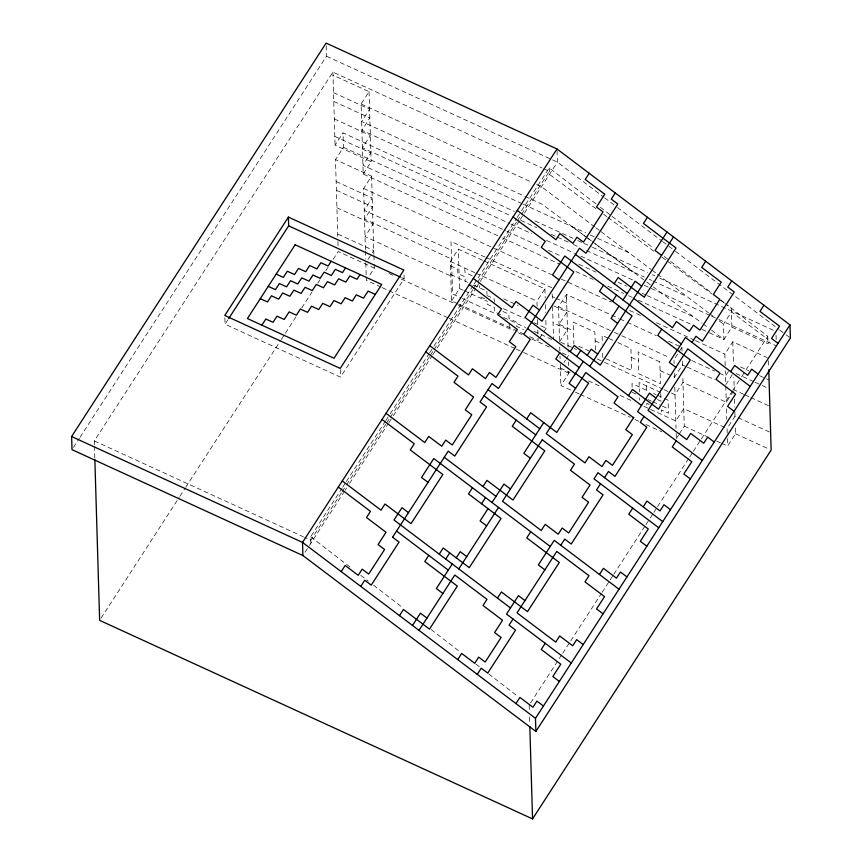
<?xml version="1.0" encoding="UTF-8"?>
<svg xmlns="http://www.w3.org/2000/svg" width="862" height="862" viewBox="0 0 862 862"><rect width="100%" height="100%" fill="white"/><g stroke="black" fill="none" stroke-linecap="round" stroke-linejoin="round"><path stroke-width="0.65" stroke-dasharray="4.31 3.23" d="M73.475 447.389L79.326 438.349M80.058 437.217L326.515 56.235L326.202 45.729M94.421 444.932L94.303 440.913L332.894 72.085L542.026 167.993M497.719 235.703L363.193 174.005L361.113 103.979L369.065 91.684L332.991 75.145M363.193 174.005L371.145 161.711L335.07 145.172L343.022 132.877L514.237 211.395M403.998 275.053L404.116 278.803L340.49 377.157L225.047 324.209L227.967 319.694M337.775 236.522L335.49 159.621L343.453 147.327L343.022 132.877M365.434 249.732L363.624 188.455L371.576 176.16L335.49 159.621M101.091 618.108L179.167 497.417M179.889 496.286L184.996 488.388M185.729 487.267L280.581 340.63M281.314 339.509L295.903 316.947M301.743 307.928L311.958 292.132M317.798 283.113L319.985 279.73M325.814 270.7L328.013 267.317M333.12 259.419L338.227 251.532L374.302 268.071L368.516 277.014M367.999 259.505L371.608 253.924M372.33 252.803L373.785 250.562L337.699 234.022M457.571 303.607L451.559 300.849L450.384 261.466L458.347 249.172L482.731 260.356M451.559 300.849L459.511 288.554L458.347 249.172M310.859 543.243L310.665 536.735L342.042 488.237M342.774 487.105L345.694 482.601M346.416 481.47L385.088 421.69M385.82 420.559L389.462 414.924M390.195 413.792L428.867 354.013M429.599 352.881L433.241 347.246M433.974 346.115L473.378 285.214M474.111 284.083L516.424 218.657M517.157 217.536L520.799 211.89M521.532 210.77L549.256 167.907L596.116 204.014M341.417 492.816L310.773 540.183L304.652 537.382M342.139 491.685L345.791 486.049M346.524 484.918L385.917 424.007M386.65 422.886L389.57 418.372M390.303 417.24L429.696 356.34M430.429 355.209L433.349 350.694M434.082 349.573L472.753 289.794M473.475 288.662L477.128 283.016M477.86 281.896L516.532 222.116M517.254 220.984L520.907 215.349M521.639 214.218L549.363 171.355L543.243 168.553M305.073 552.186L308.693 546.594M309.415 545.474L344.434 491.34M345.166 490.219L346.621 487.957M349.541 483.442L388.223 423.641M388.956 422.52L392.609 416.874M393.331 415.743L432.013 355.952M432.746 354.821L436.398 349.175M437.131 348.054L475.813 288.253M476.535 287.121L479.455 282.607M480.188 281.486L519.603 220.553M520.336 219.422L557.402 162.121L557.014 148.986M537.134 306.419L536.972 301.172L544.924 288.878L483.948 260.917M559.546 340.501L558.544 306.743L566.496 294.448L618.754 318.412M539.59 338.324L543.2 332.732M543.933 331.622L546.099 328.26L545.818 319.069M559.578 341.751L567.53 329.456L553.048 322.819M563.974 362.428L565.418 360.187M566.14 359.077L568.317 355.726L568.123 349.153M570.601 389.98L560.882 385.519L568.834 373.224L568.758 370.725M668.578 341.266L681.939 347.397L673.987 359.691L674.106 363.441M709.286 332.732L723.961 339.456L723.509 324.144L731.461 311.85L767.859 339.337M724.856 303.435L731.353 308.219L731.913 327.161L723.961 339.456L709.329 328.573M725.19 365.703L724.845 354.12L732.797 341.826L767.234 357.611M676.325 438.467L678.491 435.116M679.224 433.995L684.277 426.173L682.79 376.155M728.39 371.533L725.492 376.004L720.686 373.796M732.258 374.69L725.75 384.754L725.341 370.854M530.636 702.853L562.013 654.355M562.746 653.224L570.041 641.942M570.773 640.811L601.417 593.444M602.139 592.313L609.445 581.031M610.167 579.91L613.087 575.396M613.819 574.264L645.196 525.766M645.918 524.635L649.571 518.999M650.304 517.868L653.224 513.364M653.946 512.233L656.866 507.718M657.598 506.597L688.975 458.088M689.697 456.968L692.617 452.453M693.35 451.322L700.644 440.051M701.377 438.92L732.021 391.542M732.754 390.421L740.781 378.009M741.503 376.877L745.156 371.242M745.889 370.11L767.773 336.277L727.097 304.932M671.379 393.029L675.032 394.699L682.984 382.405L726.278 402.263L733.508 391.079M731.913 327.161L767.988 343.712L770.165 340.361M721.559 443.273L727.571 446.031L735.523 433.737L735.308 426.227M326.515 56.235L551.292 159.319M552.52 159.879L557.402 162.121L603.572 196.978M361.113 103.979L531.746 182.238M536.627 184.468L541.498 186.709L594.769 226.932M333.508 92.643L369.582 109.194L361.631 121.488L523.74 195.825M333.766 101.404L369.841 117.943L361.889 130.237L522.006 203.669M524.958 196.385L542.015 204.219L584.889 236.08M523.223 204.229L585.567 232.815M590.384 235.024L596.396 237.783M597.592 238.332L628.861 252.674M334.284 118.913L370.369 135.453L362.406 147.747L511.112 215.942M535.022 220.931L572.939 238.311M577.831 240.552L582.723 242.804M583.94 243.364L591.278 246.726M592.506 247.286L647.534 272.521M652.426 274.773L654.872 275.894M659.764 278.135L775.951 331.417M520.863 220.413L536.703 227.676M551.324 234.389L556.206 236.619M557.423 237.179L568.392 242.211M573.273 244.442L578.143 246.683M586.677 250.594L644.356 277.047M649.237 279.288L651.683 280.409M652.9 280.969L687.111 296.657M334.812 136.411L370.886 152.962L362.934 165.256L505.714 230.736M343.453 147.327L509.776 223.603M510.994 224.163L531.779 233.699M546.454 240.423L574.588 253.32M580.697 256.133L633.29 280.247M644.291 285.29L710.331 315.578M711.559 316.138L717.669 318.94M718.897 319.5L776.371 345.867M506.931 231.296L539.881 246.403M548.415 250.325L561.841 256.477M578.93 264.311L596.008 272.144M617.979 282.219L626.523 286.141M642.384 293.414L646.047 295.095M647.265 295.655L693.641 316.914M502.611 237.944L560.084 264.3M575.988 271.595L593.11 279.45M607.785 286.173L623.679 293.468M628.57 295.709L632.245 297.39M638.354 300.202L692.164 324.877M701.948 329.359L708.068 332.172M363.624 188.455L551.551 274.644M561.313 279.126L611.352 302.066M629.659 310.46L640.638 315.503M656.51 322.776L694.341 340.124M695.559 340.684L724.845 354.12M336.148 181.505L372.222 198.044L364.27 210.339L451.257 250.239M740.577 366.975L748.884 370.789M759.573 375.681L769.076 380.045M485.08 257.113L450.998 241.479L452.561 293.996L461.073 297.907M486.287 257.663L552.014 287.811M619.961 318.972L626.038 321.752M627.256 322.313L656.424 335.684M336.406 190.254L372.481 206.805L364.529 219.099L451.516 258.988M736.083 373.548L753.894 381.715M755.08 382.265L761.017 384.98M762.202 385.529L766.954 387.706M566.625 298.823L566.442 294.427L568.08 347.839M552.273 296.56L554.686 297.67M555.893 298.22L566.754 303.198M691.82 360.553L714.673 371.037M558.544 306.743L613.227 331.827M614.444 332.376L620.521 335.167M621.739 335.727L669.127 357.461M553.738 305.87L567.013 311.958L559.061 324.252L573.489 330.868M686.066 366.555L682.456 364.895L674.504 377.19L660.077 370.574M687.273 367.104L714.932 379.786M336.923 207.764L372.998 224.303L365.046 236.597L452.033 276.497M743.723 394.322L734.23 389.969L733.853 377.459M744.919 394.871L749.66 397.048M750.856 397.587L768.667 405.754M450.384 261.466L474.606 272.564M475.824 273.125L536.972 301.172M450.524 265.841L457.733 269.149L457.862 273.523L465.081 276.831L465.211 281.206M472.16 275.765L464.952 272.457L464.823 268.082M608.109 338.109L602.096 335.35L602.312 342.85M609.305 338.658L612.914 340.318M617.731 342.516L630.952 348.582L631.609 370.466L602.743 357.234L602.549 350.672M450.783 274.59L467.613 282.316M473.626 285.074L485.651 290.58M503.688 298.855L518.127 305.471M595.136 340.792L602.355 344.1M631.221 357.342L638.43 360.65M486.987 295.515L494.206 298.823L494.303 302.109M484.713 298.791L479.897 296.582L479.832 294.395M459.511 288.554L463.174 290.235M464.392 290.796L487.558 301.42M503.419 308.693L524.15 318.197M533.901 322.668L546.099 328.26M769.443 432.013L735.006 416.227L727.054 428.522L727.205 433.521M502.88 311.441L508.892 314.188L509.022 318.574L516.241 321.882L516.37 326.256L523.579 329.564M578.693 346.201L590.718 351.718M500.606 314.705L494.594 311.947L494.465 307.572L487.245 304.264L487.181 302.077M560.796 342.311L572.95 347.882M574.167 348.442L576.592 349.563M597.258 359.034L603.325 361.814M604.542 362.374L662.878 389.128M664.096 389.689L670.162 392.469M462.291 298.467L496.372 314.091M503.677 317.442L525.583 327.485M534.095 331.396L553.576 340.328M660.723 392.458L639.076 382.534L639.356 391.908M401.681 277.683L404.116 278.803M458.778 304.157L523.708 333.939M529.721 336.697L538.147 340.555L537.985 335.307M646.425 390.217L631.997 383.601L632.105 387.35M653.644 393.525L656.047 394.634M657.253 395.184L663.266 397.942M664.462 398.492L668.072 400.14L668.459 413.275L661.251 409.967L661.38 414.342M388.999 273.491L392.663 275.172M401.207 279.083L457.313 304.814M458.53 305.374L513.418 330.545M518.299 332.786L523.18 335.027M531.725 338.938L550.021 347.332M562.218 352.924L568.317 355.726M724.651 427.412L683.76 408.663L675.808 420.958L643.289 406.045M735.523 433.737L768.775 448.983M657.383 399.559L660.982 401.207L660.755 393.557M632.255 392.35L635.865 394.009M647.89 399.526L651.5 401.175M652.696 401.724L659.915 405.032M662.318 406.142L668.33 408.9M649.226 404.45L646.812 403.351L646.942 407.726M560.365 368.02L570.116 372.492M588.412 380.875L601.827 387.027M620.112 395.421L631.092 400.453M380.982 287.078L366.35 280.365L366.231 276.616M382.2 287.639L448.078 317.852M449.296 318.412L515.164 348.614M516.381 349.175L522.48 351.965M523.697 352.526L568.834 373.224M684.277 426.173L707.131 436.646M716.753 441.064L720.363 442.712M575.46 392.21L579.113 393.88M580.32 394.44L630.144 417.283M635.014 419.514L638.656 421.195M645.95 424.535L661.747 431.776M94.303 440.913L303.435 536.821M596.008 208.658L549.45 174.415L549.256 167.907M603.594 214.239L606.837 216.621M607.915 217.418L654.473 251.672M662.059 257.242L666.391 260.432M667.468 261.229L711.861 293.877M720.524 300.245L723.778 302.637M572.12 226.652L586.903 237.6M587.959 238.386L593.239 242.297M595.351 243.86L633.365 272.004M585.934 236.856L591.17 240.746M592.216 241.522L645.757 281.324M646.823 282.122L652.146 286.076M653.202 286.863L702.002 323.131M703.047 323.918L708.273 327.797M604.639 197.786L616.449 206.708M617.526 207.516L661.542 240.757M662.619 241.565L674.429 250.476M675.506 251.295L778.569 329.112M779.636 329.93L785.013 333.982M786.079 334.79L790.379 338.033M595.836 227.74L600.092 230.951M601.159 231.759L651.101 269.472M652.157 270.269L656.391 273.469M657.458 274.267L708.521 312.82M709.588 313.628L714.943 317.669M719.22 320.901L723.509 324.144M600.372 207.289L611.018 215.5M612.085 216.319L653.622 248.321M664.268 256.52L669.591 260.626M670.658 261.445L712.184 293.446M720.707 300.008L726.03 304.114M310.665 536.735L350.101 567.121M360.769 575.342L368.225 581.085M373.558 585.19L402.338 607.365M431.119 629.551L459.899 651.726M475.889 664.042L480.145 667.328M488.679 673.901L518.525 696.895M776.059 335.35L776.177 339.294M767.773 336.277L767.988 343.712M768.495 360.736L768.688 367.169M732.797 341.826L733.443 363.71M734.499 399.16L734.736 407.036M734.887 412.284L735.081 418.727M725.793 386.004L726.278 402.263M726.472 408.825L726.785 419.331M727.345 438.521L727.571 446.031M681.939 347.397L682.057 351.146M682.348 361.146L682.532 367.395M674.396 373.44L674.623 380.95M674.806 387.2L676.034 428.468M676.174 433.467L676.293 437.217M646.295 385.842L646.5 392.716M639.539 397.845L639.604 400.043M595.416 349.983L594.877 332.042L573.23 322.119L573.887 344.003M568.5 361.975L568.608 365.725M559.74 347.009L559.858 350.942M560.009 356.2L560.084 358.829M560.246 364.076L560.882 385.519M552.197 294.061L552.423 301.56M552.574 306.56L553.533 339.078M544.924 288.878L545.204 298.069M545.398 304.631L545.624 312.507M537.522 319.554L537.672 324.802M537.834 330.06L537.953 333.993M529.182 705.105L529.376 711.796M529.537 717.152L529.742 723.854M509.183 324.037L509.28 327.323M486.858 291.14L486.955 294.416M479.574 285.634L479.638 287.822M369.065 91.684L371.145 161.711M371.576 176.16L373.892 254.322M373.925 255.572L374.151 263.072M374.194 264.322L374.302 268.071M365.477 251.047L365.714 258.923M365.833 262.856L366.199 275.366M332.894 72.085L335.07 145.172M337.926 241.522L338.076 246.521M340.264 369.658L340.49 377.157M224.853 317.959L225.047 324.209M94.464 446.279L94.82 458.325M659.818 361.825L638.171 351.901L638.817 373.774L660.464 383.709L659.818 361.825"/><path stroke-width="1.29" d="M71.621 436.517L326.116 43.1L557.014 148.986L789.991 324.899L790.379 338.033L535.884 731.45L302.907 555.537L72.009 449.652L71.621 436.517L302.519 542.403L535.485 718.326L535.884 731.45M288.404 217.105L224.788 315.46L340.231 368.408L403.858 270.054L288.404 217.105L288.662 225.855L228.699 318.563M261.854 325.157L265.83 319.005L273.049 322.313L277.025 316.171L284.244 319.479L289.158 311.882L296.377 315.19L300.353 309.038L307.562 312.346L311.538 306.204L318.757 309.512L322.733 303.37L329.952 306.678L333.928 300.526L341.137 303.833L345.112 297.692L352.332 301L356.308 294.847L363.527 298.155L368.085 291.108L375.304 294.416M331.18 261.294L328.11 266.024L320.901 262.716L316.925 268.869L309.706 265.561L305.73 271.702L298.511 268.394L294.535 274.547L287.326 271.239L283.35 277.381L276.174 274.094M345.554 267.888L342.494 272.618L335.329 269.343L331.353 275.484L324.134 272.176L320.158 278.318L312.949 275.01L308.973 281.163L301.754 277.855L297.778 283.997L290.559 280.689L286.583 286.841L279.374 283.533L275.42 289.643L268.244 286.346M360.079 274.547L357.051 279.245L349.832 275.937L345.856 282.089L338.637 278.782L334.661 284.923L327.452 281.615L323.465 287.757L316.257 284.449L312.281 290.602L305.062 287.294L301.086 293.436L293.867 290.128L289.891 296.28L282.682 292.972L278.706 299.114L271.487 295.806L267.511 301.948L260.292 298.64M557.014 148.986L302.519 542.403L302.907 555.537M589.209 173.294L585.233 179.447L604.768 194.198L596.493 206.988L603.001 211.912L583.445 242.147L576.937 237.222L572.961 243.375L559.934 233.537L555.958 239.69L517.254 210.457M341.201 571.614L345.177 565.472L358.226 575.32L362.169 569.157L368.688 574.07L384.592 549.482L378.084 544.568L386.036 532.274L366.501 517.523L370.477 511.371L338.303 487.084M360.758 586.386L364.712 580.223L371.22 585.136L399.052 542.101L392.512 537.166M392.576 537.209L448.24 451.149L454.759 456.063L486.567 406.886L480.059 401.972L491.986 383.525L498.495 388.45L530.313 339.272L523.794 334.348L579.469 248.288L585.977 253.212L617.795 204.035L611.277 199.111L615.263 192.969M428.748 555.376L424.772 561.518L457.323 586.106L429.491 629.131L403.448 609.466L399.472 615.619M472.484 487.752L468.508 493.904L501.07 518.482L469.262 567.659L443.208 547.995L439.232 554.147M516.23 420.139L512.254 426.281L544.806 450.869L512.998 500.046L486.955 480.371L482.979 486.524M559.75 352.849L555.774 359.001L575.31 373.752M603.497 285.236L599.521 291.378L632.072 315.966L600.264 365.143L574.221 345.479L570.245 351.621M647.459 217.278L643.472 223.42L676.034 248.008L644.226 297.185L618.173 277.521L614.197 283.663M526.714 418.9L530.69 412.758L556.744 432.422L588.552 383.245L575.525 373.418M445.74 559.061L449.716 552.908M481.535 503.731L485.511 497.589M576.753 356.534L580.729 350.392M612.537 301.215L616.524 295.063M412.489 625.446L420.44 613.151L426.959 618.076M452.259 563.974L436.355 588.563L442.863 593.487M456.235 557.833L460.211 551.68L466.719 556.604M488.043 508.655L480.091 520.95L486.599 525.863M492.019 502.503L503.947 484.067L510.466 488.98M543.717 422.595L523.837 453.326L530.345 458.239M583.262 361.458L569.092 383.364L575.611 388.277M587.237 355.306L591.213 349.164L597.732 354.077M619.056 306.129L611.104 318.423L617.612 323.336M623.032 299.987L635.175 281.206L641.684 286.119M666.994 232.029L655.055 250.465L661.574 255.389M419.007 630.37L454.791 575.04L486.987 599.349L483.011 605.501L502.546 620.252L494.594 632.546L501.102 637.46L485.198 662.048L478.69 657.135L474.714 663.277L461.687 653.45L457.711 659.592M458.767 568.898L498.538 507.416M589.78 366.372L673.502 236.942M530.733 531.735L526.757 537.877L559.309 562.466L527.501 611.643L501.458 591.978L497.471 598.12M661.736 329.209L657.76 335.361L690.322 359.939L658.503 409.116L632.46 389.452L628.484 395.604M705.698 261.261L701.722 267.403L721.257 282.154L713.305 294.448L719.813 299.362L699.933 330.103L693.425 325.19L689.438 331.331L676.422 321.494L672.446 327.646L633.732 298.414M633.775 417.391L625.823 429.685L632.331 434.599L612.451 465.34L605.932 460.427L601.956 466.568L588.94 456.731L584.964 462.883L546.249 433.651L585.804 372.524L618 396.832L614.024 402.974L633.559 417.725M477.246 674.343L481.222 668.201L487.73 673.114L515.573 630.079L509.054 625.165L513.03 619.024M560.753 545.258L564.729 539.106L571.237 544.019L603.055 494.842L596.547 489.928L600.523 483.776M604.499 477.634L608.475 471.482L614.983 476.406L646.791 427.229L640.283 422.305L644.043 416.497M691.981 342.397L695.957 336.245L702.465 341.169L734.284 291.992L727.765 287.068L731.741 280.926M545.226 643.332L541.25 649.474L560.785 664.225L552.833 676.519L559.352 681.443M632.719 508.095L628.743 514.237L648.278 528.988L640.315 541.282L646.834 546.206M676.239 440.805L672.263 446.958L691.798 461.709L683.846 474.003L690.354 478.916M763.937 305.234L759.961 311.387L779.496 326.138L771.544 338.432L778.063 343.345M515.95 703.575L519.926 697.423L532.953 707.26L536.929 701.108L543.448 706.032M599.456 574.48L603.443 568.338L616.459 578.165L620.435 572.023L626.954 576.937M643.203 506.867L646.963 501.048L659.99 510.886L663.966 504.733L670.474 509.657M730.685 371.619L734.661 365.477L747.688 375.315L751.664 369.162L758.172 374.076M535.485 718.326L789.991 324.899M94.863 459.661L99.636 620.36L532.554 818.9L771.145 450.072L768.764 369.744M288.662 225.855L400.464 277.133M575.493 254.441L627.224 293.5M750.22 386.37L685.462 337.484L669.343 362.406L675.851 367.32M513.052 216.944L545.247 241.252L541.271 247.405L573.833 271.983L542.026 321.16L515.972 301.495L511.996 307.637L473.292 278.415M681.271 343.96L564.782 256.003L552.531 274.946L559.05 279.859M734.101 411.303L727.582 406.379L735.545 394.085L716.01 379.334L719.986 373.192L687.79 348.884L648.019 410.355L686.723 439.577L690.699 433.435L703.726 443.262L707.702 437.12L714.221 442.034M539.483 310.094L532.975 305.18L525.023 317.475L641.511 405.431M655.971 398.061L649.463 393.137L637.535 411.583L702.282 460.48M469.316 284.557L501.512 308.876L497.751 314.684L517.286 329.435L509.334 341.729L515.842 346.643L495.962 377.384L489.454 372.47L485.478 378.612L472.451 368.774L468.475 374.927L429.761 345.694M527.555 328.541L579.286 367.6M488.011 389.678L539.741 428.737M662.738 521.618L597.98 472.721L594.004 478.863L658.762 527.76M425.785 351.847L457.981 376.155L454.005 382.308L473.54 397.059L465.264 409.849L471.783 414.762L452.216 444.997L445.708 440.083L441.732 446.236L428.705 436.398L424.729 442.54L386.025 413.318M484.035 395.82L535.765 434.89M444.264 457.291L495.995 496.361M618.991 589.231L554.244 540.334L538.341 564.922L544.849 569.847M382.049 419.46L414.245 443.779L410.269 449.921L442.831 474.509L411.012 523.687L384.969 504.011L380.993 510.164L342.279 480.931M550.268 546.486L433.78 458.53L421.529 477.473L428.037 482.386M603.088 613.819L596.579 608.906L604.531 596.612L584.996 581.861L588.972 575.708L556.777 551.4L517.017 612.871L555.721 642.104L559.697 635.951L572.724 645.789L576.7 639.636L583.208 644.561M408.48 512.621L401.961 507.707L394.009 520.001L510.498 607.958M524.969 600.577L518.45 595.664L506.522 614.1L571.28 662.997M396.552 531.057L448.283 570.127M529.818 726.526L532.554 818.9M295.149 244.765L247.426 318.541L334.014 358.247L381.726 284.482L295.149 244.765M542.273 439.803L502.514 501.275L541.217 530.507L545.193 524.355L558.22 534.192L562.196 528.04L568.704 532.964L588.584 502.223L582.076 497.309L590.028 485.015L570.493 470.264L574.469 464.112L542.273 439.803"/></g></svg>
